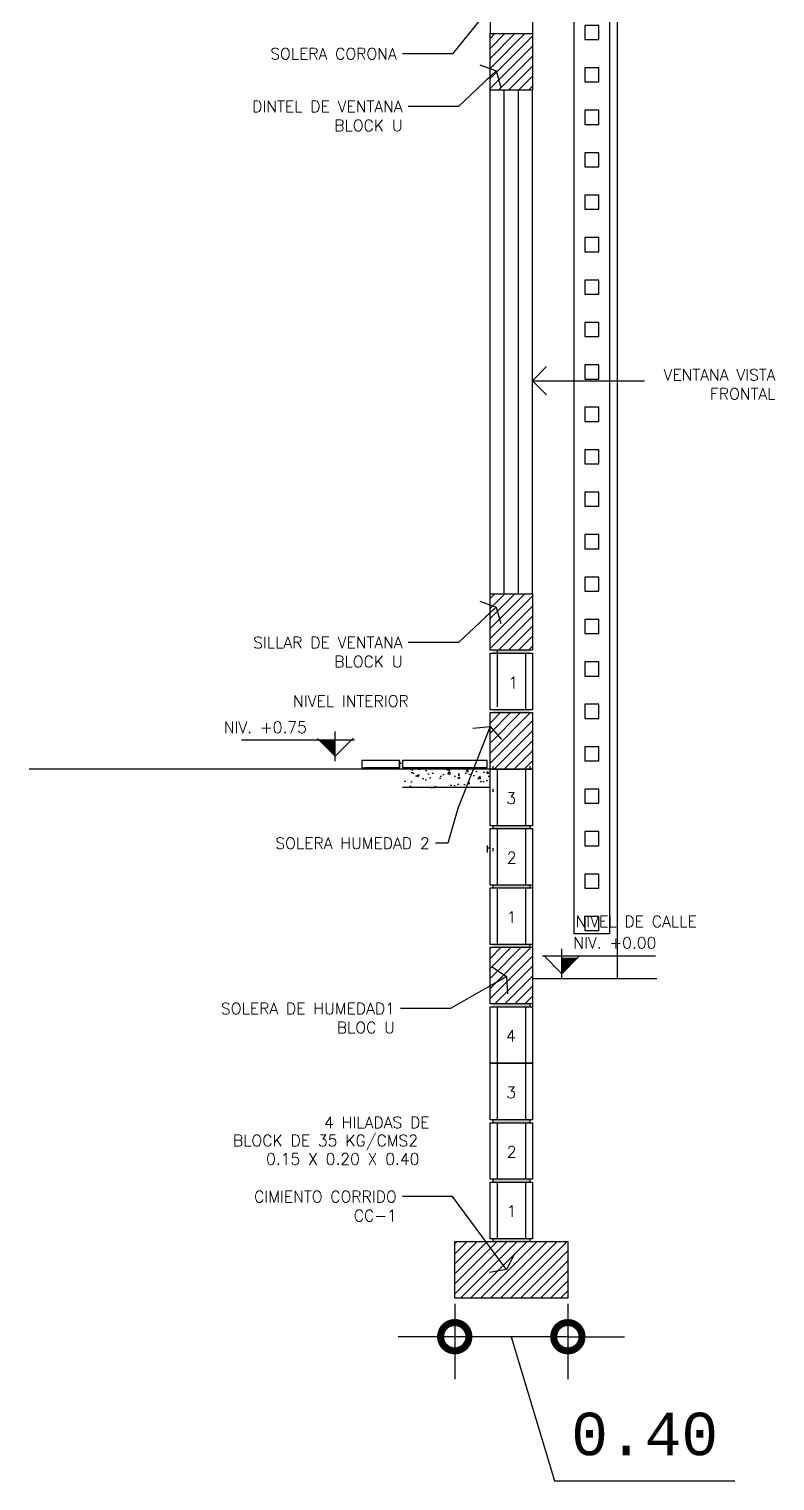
# Model space of a CAD drawing. Header units: inches. Extents: x -9 to 337, y -247 to 209.
# Drawn here: x 147.82 to 150.46, y -66.58 to -61.45 of the extents above; entities that cross this region are included whole.
import ezdxf

# ---------------------------------------------------------------- set-up
doc = ezdxf.new("R2010")
doc.units = ezdxf.units.IN
doc.header["$MEASUREMENT"] = 0
doc.header["$PDMODE"] = 34
for name, color, linetype in [('CM_CORTE', 2, 'Continuous'), ('CM_COTAS', 1, 'Continuous'), ('CM_HACTH', 8, 'Continuous'), ('CM_TEXTOS', 4, 'Continuous')]:
    doc.layers.add(name, color=color, linetype=linetype)
doc.styles.add('MONOTXT4', font='monotxt4.shx')
doc.styles.add('NT_20', font='romans.shx', dxfattribs={"height": 0.0403})
doc.dimstyles.new('DD_20 FLE', dxfattribs={"dimtxt": 0.0403, "dimasz": 0.044, "dimexe": 0.04, "dimexo": 0.04, "dimgap": 0.02, "dimtad": 1, "dimzin": 0, "dimdsep": 46, "dimtxsty": 'NT_20', "dimblk": 'FLECHA', "dimcen": 0.04, "dimdle": 0.04, "dimclrt": 4, "dimaunit": 1, "dimadec": 4, "dimazin": 0, "dimtfac": 1, "dimtofl": 0, "dimtmove": 2, "dimatfit": 3, "dimldrblk": 'FLECHA', "dimfxl": 1, "dimtolj": 1, "dimtzin": 0, "dimarcsym": 0})
doc.dimstyles.new('E100', dxfattribs={"dimtxt": 0.15, "dimasz": 0.2, "dimexe": 0.15, "dimexo": 0.02, "dimgap": 0.09, "dimtad": 1, "dimzin": 0, "dimdsep": 46, "dimtxsty": 'MONOTXT4', "dimblk": 'DOTSMALL', "dimcen": 0.01, "dimdle": 0.15, "dimclrd": 1, "dimclre": 1, "dimclrt": 2, "dimadec": 0, "dimazin": 0, "dimtfac": 1, "dimtofl": 0, "dimtmove": 1, "dimatfit": 1, "dimldrblk": 'OPEN90', "dimfxl": 1, "dimtolj": 1, "dimtzin": 0, "dimarcsym": 0})
pattern_1 = [(45, (-251.943484, -155.042663), (-0.0176776695, 0.0176776695), [])]
pattern_2 = [(45, (37.337525, 21.914117), (-0.0176776695, 0.0176776695), [])]

# ---------------------------------------------------------------- blocks, each defined once
blk = doc.blocks.new('FLECHA')
at = {"color": 9, "linetype": 'ByBlock'}
for p, q in [((-0.62, 1.24), (0, 0)), ((0, 0), (-0.62, -1.24))]:
    blk.add_line(p, q, dxfattribs=at)
blk.add_line((0, 0), (-1.16, 0))
blk = doc.blocks.new('_DotSmall')
at = {"color": 0, "linetype": 'ByBlock', "const_width": 0.5}
blk.add_lwpolyline([(-0.0625, 0, 1), (0.0625, 0, 1)], format="xyb", close=True, dxfattribs=at)
blk = doc.blocks.new('*D360')
at = {"color": 1, "lineweight": -2, "transparency": 16777216}
for p, q in [((149.33, -65.9562), (149.33, -66.2227)), ((149.73, -65.9562), (149.73, -66.2227)), ((149.33, -66.0727), (149.13, -66.0727)), ((149.73, -66.0727), (149.33, -66.0727)), ((149.53, -66.0727), (149.683, -66.5827)), ((149.73, -66.0727), (149.93, -66.0727)), ((149.683, -66.5827), (150.3202, -66.5827))]:
    blk.add_line(p, q, dxfattribs=at)
at = {"layer": 'DEFPOINTS', "color": 0, "transparency": 16777216}
for p in [(149.33, -65.9362), (149.73, -65.9362), (149.33, -66.0727)]:
    blk.add_point(p, dxfattribs=at)
at = {"color": 1, "lineweight": -2, "transparency": 16777216, "xscale": 0.2, "yscale": 0.2, "zscale": 0.2}
blk.add_blockref('_DotSmall', (149.33, -66.0727), dxfattribs=at)
at = {"color": 1, "lineweight": -2, "transparency": 16777216, "xscale": 0.2, "yscale": 0.2, "zscale": 0.2, "rotation": 180}
blk.add_blockref('_DotSmall', (149.73, -66.0727), dxfattribs=at)
at = {"color": 2, "transparency": 16777216, "insert": (150.0016, -66.4177), "char_height": 0.15, "attachment_point": 5, "style": 'MONOTXT4'}
blk.add_mtext('\\A1;0.40', dxfattribs=at)
blk = doc.blocks.new('_Open90')
at = {"color": 0, "linetype": 'ByBlock', "lineweight": -2}
for p, q in [((-0.5, 0.5), (0, 0)), ((0, 0), (-1, 0)), ((0, 0), (-0.5, -0.5))]:
    blk.add_line(p, q, dxfattribs=at)

msp = doc.modelspace()

# ---------------------------------------------------------------- hatches: boundary and pattern name
at = {"layer": 'CM_COTAS', "linetype": 'Continuous'}
for points in [[(149.595, -63.6462), (149.595, -63.6562), (149.465, -63.6562), (149.465, -63.6462)], [(149.595, -63.8562), (149.595, -63.8662), (149.465, -63.8662), (149.465, -63.8562)], [(149.595, -64.2662), (149.595, -64.2762), (149.465, -64.2762), (149.465, -64.2662)], [(149.595, -64.4762), (149.595, -64.4862), (149.465, -64.4862), (149.465, -64.4762)], [(149.595, -64.6862), (149.595, -64.6962), (149.465, -64.6962), (149.465, -64.6862)], [(149.595, -64.8962), (149.595, -64.9062), (149.465, -64.9062), (149.465, -64.8962)], [(149.595, -65.3062), (149.595, -65.3162), (149.465, -65.3162), (149.465, -65.3062)], [(149.595, -65.5162), (149.595, -65.5262), (149.465, -65.5262), (149.465, -65.5162)], [(149.595, -65.7262), (149.595, -65.7362), (149.465, -65.7362), (149.465, -65.7262)]]:
    msp.add_hatch(color=8, dxfattribs=at).paths.add_polyline_path(points)
at = {"layer": 'CM_HACTH', "linetype": 'Continuous'}
h = msp.add_hatch(dxfattribs=at)
h.set_pattern_fill('ANSI31', color=256, scale=0.2, style=0)
h.set_pattern_definition(pattern_2)
h.paths.add_polyline_path([(149.605, -61.4662), (149.455, -61.4662), (149.455, -61.6662), (149.605, -61.6662)])
h = msp.add_hatch(dxfattribs=at)
h.set_pattern_fill('ANSI31', color=256, scale=0.2, style=0)
h.set_pattern_definition(pattern_2)
h.paths.add_polyline_path([(149.605, -63.6462), (149.605, -63.4462), (149.455, -63.4462), (149.455, -63.6462)])
h = msp.add_hatch(dxfattribs=at)
h.set_pattern_fill('ANSI31', color=256, scale=0.2, style=0)
h.set_pattern_definition([(45, (-251.943484, -158.912663), (-0.0176776695, 0.0176776695), [])])
h.paths.add_polyline_path([(149.455, -63.8662), (149.605, -63.8662), (149.605, -64.0662), (149.455, -64.0662)])
h = msp.add_hatch(dxfattribs=at)
h.set_pattern_fill('ANSI31', color=256, scale=0.2, style=0)
h.set_pattern_definition(pattern_1)
h.paths.add_polyline_path([(149.455, -64.6962), (149.455, -64.8962), (149.605, -64.8962), (149.605, -64.6962)])
h = msp.add_hatch(dxfattribs=at)
h.set_pattern_fill('ANSI31', color=256, scale=0.2, style=0)
h.set_pattern_definition(pattern_1)
h.paths.add_polyline_path([(149.33, -65.7362), (149.33, -65.9362), (149.73, -65.9362), (149.73, -65.7362)])
at = {"layer": 'CM_TEXTOS', "linetype": 'Continuous'}
for points in [[(148.851, -63.9644), (148.9072, -63.9644), (148.9072, -64.0206)], [(149.7086, -64.7894), (149.7086, -64.7331), (149.7649, -64.7331)]]:
    msp.add_hatch(color=1, dxfattribs=at).paths.add_polyline_path(points)
h = msp.add_hatch(dxfattribs=at)
h.set_pattern_fill('AR-CONC', color=8, scale=0.01, style=0)
h.set_pattern_definition([(50, (-251.943484, -154.402663), (0.071726018, -0.0062752135), [0.0075, -0.0825]), (355, (-251.943484, -154.40266), (-0.013875133, 0.075219213), [0.006, -0.066]), (100.4514, (-251.93751, -154.403186), (0.057850938, 0.068943954), [0.006374019, -0.070114211]), (46.1842, (-251.94348, -154.38266), (0.106724105, -0.016551901), [0.01125, -0.12375]), (96.6356, (-251.93459, -154.38404), (0.09346627, 0.097411787), [0.00956103, -0.1051713]), (351.1842, (-251.94348, -154.38266), (0.093466195, 0.09741186), [0.009, -0.099]), (21, (-251.933484, -154.387663), (0.059690705, -0.040261889), [0.0075, -0.0825]), (326, (-251.933484, -154.38766), (0.024331533, 0.072515005), [0.006, -0.066]), (71.4514, (-251.92851, -154.39102), (0.084022263, 0.03225305), [0.006374019, -0.070114211]), (37.5, (-251.943484, -154.402663), (0.0012159855, 0.0332893854), [0, -0.0652, 0, -0.067, 0, -0.06625]), (7.5, (-251.943484, -154.402663), (0.0263069537, 0.0394411712), [0, -0.0382, 0, -0.0637, 0, -0.02525]), (327.5, (-251.965784, -154.402663), (0.0533822436, -0.0022554872), [0, -0.025, 0, -0.078, 0, -0.1035]), (317.5, (-251.975784, -154.402663), (0.058318617, 0.010010498), [0, -0.0325, 0, -0.0518, 0, -0.0735])])
h.paths.add_polyline_path([(149.145, -64.0662), (149.455, -64.0662), (149.455, -64.0462), (149.465, -64.0462), (149.465, -64.0562), (149.455, -64.0562), (149.455, -64.1312), (149.145, -64.1312)])

# ---------------------------------------------------------------- linework, layer by layer
at = {"color": 1}
for p, q in [((149.905, -64.8066), (149.905, -56.8862)), ((149.455, -63.4462), (149.455, -61.6662)), ((149.605, -63.4462), (149.605, -61.6662))]:
    msp.add_line(p, q, dxfattribs=at)
for p, q in [((149.455, -61.3662), (149.455, -61.4662)), ((149.605, -61.3662), (149.605, -61.4662)), ((149.605, -64.3562), (149.605, -65.1062))]:
    msp.add_line(p, q)
at = {"color": 2}
for p, q in [((149.505, -63.4462), (149.505, -61.6662)), ((149.555, -63.4462), (149.555, -61.6662))]:
    msp.add_line(p, q, dxfattribs=at)
at = {"color": 5}
msp.add_line((149.455, -64.0662), (147.8247, -64.0662), dxfattribs=at)
at = {"color": 2}
msp.add_lwpolyline([(149.7522, -57.0703), (149.8766, -57.0703), (149.8766, -64.649), (149.7522, -64.649)], close=True, dxfattribs=at)
at = {"color": 4}
for points in [[(149.7898, -61.4871), (149.8398, -61.4871), (149.8398, -61.4371), (149.7898, -61.4371)], [(149.7898, -61.6371), (149.8398, -61.6371), (149.8398, -61.5871), (149.7898, -61.5871)], [(149.7898, -61.7871), (149.8398, -61.7871), (149.8398, -61.7371), (149.7898, -61.7371)], [(149.7898, -61.9371), (149.8398, -61.9371), (149.8398, -61.8871), (149.7898, -61.8871)], [(149.7898, -62.0871), (149.8398, -62.0871), (149.8398, -62.0371), (149.7898, -62.0371)], [(149.7898, -62.2371), (149.8398, -62.2371), (149.8398, -62.1871), (149.7898, -62.1871)], [(149.7898, -62.3871), (149.8398, -62.3871), (149.8398, -62.3371), (149.7898, -62.3371)], [(149.7898, -62.5371), (149.8398, -62.5371), (149.8398, -62.4871), (149.7898, -62.4871)], [(149.7898, -62.6871), (149.8398, -62.6871), (149.8398, -62.6371), (149.7898, -62.6371)], [(149.7898, -62.8371), (149.8398, -62.8371), (149.8398, -62.7871), (149.7898, -62.7871)], [(149.7898, -62.9871), (149.8398, -62.9871), (149.8398, -62.9371), (149.7898, -62.9371)], [(149.7898, -63.1371), (149.8398, -63.1371), (149.8398, -63.0871), (149.7898, -63.0871)], [(149.7898, -63.2871), (149.8398, -63.2871), (149.8398, -63.2371), (149.7898, -63.2371)], [(149.7898, -63.4371), (149.8398, -63.4371), (149.8398, -63.3871), (149.7898, -63.3871)], [(149.7898, -63.5871), (149.8398, -63.5871), (149.8398, -63.5371), (149.7898, -63.5371)], [(149.7898, -63.7371), (149.8398, -63.7371), (149.8398, -63.6871), (149.7898, -63.6871)], [(149.7898, -63.8871), (149.8398, -63.8871), (149.8398, -63.8371), (149.7898, -63.8371)], [(149.7898, -64.0371), (149.8398, -64.0371), (149.8398, -63.9871), (149.7898, -63.9871)], [(149.7898, -64.1871), (149.8398, -64.1871), (149.8398, -64.1371), (149.7898, -64.1371)], [(149.7898, -64.3371), (149.8398, -64.3371), (149.8398, -64.2871), (149.7898, -64.2871)], [(149.7898, -64.4871), (149.8398, -64.4871), (149.8398, -64.4371), (149.7898, -64.4371)], [(149.7898, -64.6371), (149.8398, -64.6371), (149.8398, -64.5871), (149.7898, -64.5871)]]:
    msp.add_lwpolyline(points, close=True, dxfattribs=at)
at = {"color": 1}
for points in [[(149.135, -64.0362), (149.002, -64.0362), (149.002, -64.0612), (149.135, -64.0612)], [(149.445, -64.0362), (149.145, -64.0362), (149.145, -64.0612), (149.445, -64.0612)]]:
    msp.add_lwpolyline(points, close=True, dxfattribs=at)
at = {"layer": 'CM_CORTE', "color": 3, "linetype": 'Continuous'}
for points in [[(149.605, -61.4662), (149.605, -61.6662), (149.455, -61.6662), (149.455, -61.4662)], [(149.605, -63.4462), (149.605, -63.6462), (149.455, -63.6462), (149.455, -63.4462)], [(149.605, -63.6562), (149.605, -63.8562), (149.455, -63.8562), (149.455, -63.6562)], [(149.605, -64.0662), (149.605, -64.2662), (149.455, -64.2662), (149.455, -64.0662)], [(149.605, -64.2762), (149.605, -64.4762), (149.455, -64.4762), (149.455, -64.2762)], [(149.605, -64.4862), (149.605, -64.6862), (149.455, -64.6862), (149.455, -64.4862)], [(149.605, -64.9062), (149.605, -65.1062), (149.455, -65.1062), (149.455, -64.9062)], [(149.605, -65.1062), (149.605, -65.3062), (149.455, -65.3062), (149.455, -65.1062)], [(149.605, -65.3162), (149.605, -65.5162), (149.455, -65.5162), (149.455, -65.3162)], [(149.605, -65.5262), (149.605, -65.7262), (149.455, -65.7262), (149.455, -65.5262)]]:
    msp.add_lwpolyline(points, close=True, dxfattribs=at)
at = {"layer": 'CM_CORTE', "color": 4, "linetype": 'Continuous'}
msp.add_lwpolyline([(149.5677, -63.8662), (149.605, -63.8662), (149.605, -64.0662), (149.455, -64.0662), (149.455, -63.8662), (149.5677, -63.8662)], dxfattribs=at)
msp.add_lwpolyline([(149.605, -64.6962), (149.605, -64.8962), (149.455, -64.8962), (149.455, -64.6962)], close=True, dxfattribs=at)
at = {"layer": 'CM_CORTE', "linetype": 'Continuous'}
msp.add_lwpolyline([(149.73, -65.7362), (149.73, -65.9362), (149.33, -65.9362), (149.33, -65.7362)], close=True, dxfattribs=at)
at = {"layer": 'CM_COTAS', "color": 8, "linetype": 'Continuous'}
for p, q in [((149.48, -63.6462), (149.48, -63.8462)), ((149.58, -63.6562), (149.58, -63.8562)), ((149.465, -64.0562), (149.465, -64.0662)), ((149.595, -64.0562), (149.595, -64.0662)), ((149.48, -64.0662), (149.48, -64.2662)), ((149.58, -64.0662), (149.58, -64.2662)), ((149.465, -64.1362), (149.465, -64.1462)), ((149.465, -64.2662), (149.465, -64.2762)), ((149.48, -64.2762), (149.48, -64.4762)), ((149.58, -64.2762), (149.58, -64.4762)), ((149.595, -64.2662), (149.595, -64.2762)), ((149.465, -64.3462), (149.465, -64.3562)), ((149.465, -64.4762), (149.465, -64.4862)), ((149.48, -64.4862), (149.48, -64.6862)), ((149.58, -64.4862), (149.58, -64.6862)), ((149.595, -64.4762), (149.595, -64.4862)), ((149.595, -64.6862), (149.595, -64.6962)), ((149.48, -64.9062), (149.48, -65.1062)), ((149.58, -64.9062), (149.58, -65.1062)), ((149.595, -64.8962), (149.595, -64.9062)), ((149.48, -65.1062), (149.48, -65.3062)), ((149.58, -65.1062), (149.58, -65.3062)), ((149.465, -65.3062), (149.465, -65.3162)), ((149.48, -65.3162), (149.48, -65.5162)), ((149.58, -65.3162), (149.58, -65.5162)), ((149.595, -65.3062), (149.595, -65.3162)), ((149.465, -65.5162), (149.465, -65.5262)), ((149.48, -65.5262), (149.48, -65.7262)), ((149.58, -65.5262), (149.58, -65.7262)), ((149.595, -65.5162), (149.595, -65.5262)), ((149.465, -65.7262), (149.465, -65.7362)), ((149.595, -65.7262), (149.595, -65.7362))]:
    msp.add_line(p, q, dxfattribs=at)
at = {"layer": 'CM_COTAS', "linetype": 'Continuous'}
for p, q in [((149.135, -64.0362), (149.0119, -64.0362)), ((149.135, -64.0362), (149.135, -64.0612)), ((149.145, -64.0462), (149.135, -64.0462)), ((149.445, -64.0362), (149.145, -64.0362)), ((149.145, -64.0362), (149.145, -64.0612)), ((149.135, -64.0612), (149.0119, -64.0612)), ((149.445, -64.0612), (149.145, -64.0612)), ((149.455, -64.1312), (149.145, -64.1312)), ((149.445, -64.3362), (149.445, -64.3612)), ((149.455, -64.3462), (149.445, -64.3462)), ((149.605, -64.8066), (150.0445, -64.8066))]:
    msp.add_line(p, q, dxfattribs=at)
at = {"layer": 'CM_TEXTOS', "color": 1, "linetype": 'Continuous'}
for p, q in [((148.9072, -64.0379), (148.9072, -63.9329)), ((148.9758, -63.9644), (148.5758, -63.9644)), ((148.8444, -63.9578), (148.9072, -64.0206)), ((148.9712, -63.9566), (148.9072, -64.0206)), ((149.7086, -64.8066), (149.7086, -64.7017)), ((149.6401, -64.7263), (150.0401, -64.7263)), ((149.6447, -64.7254), (149.7086, -64.7894)), ((149.7715, -64.7265), (149.7086, -64.7894))]:
    msp.add_line(p, q, dxfattribs=at)

# ---------------------------------------------------------------- texts
at = {"layer": 'CM_COTAS', "color": 4, "linetype": 'Continuous', "style": 'NT_20'}
for s, p in [('1', (149.5196, -63.7808)), ('3', (149.5119, -64.1895)), ('2', (149.5138, -64.3995)), ('1', (149.5138, -64.6095)), ('4', (149.5119, -65.0295)), ('3', (149.5119, -65.2295)), ('2', (149.5138, -65.4395)), ('1', (149.5138, -65.6495))]:
    msp.add_text(s, height=0.0403, dxfattribs=at).set_placement(p)
at = {"layer": 'CM_COTAS', "color": 4, "linetype": 'Continuous', "char_height": 0.0403, "attachment_point": 3, "style": 'NT_20'}
for s, insert in [('SOLERA CORONA', (149.1249, -61.5172)), ('DINTEL DE VENTANA\\PBLOCK U', (149.1457, -61.7034)), ('SILLAR DE VENTANA\\PBLOCK U', (149.1457, -63.5988)), ('NIVEL INTERIOR ', (149.1674, -63.8055)), ('SOLERA HUMEDAD 2', (149.2415, -64.3079)), ('NIVEL DE CALLE', (150.1856, -64.5847)), ('CIMIENTO CORRIDO\\PCC-1 \\P ', (149.1249, -65.5575))]:
    msp.add_mtext(s, dxfattribs=dict(at, insert=insert))
for s, insert, width in [('VENTANA VISTA FRONTAL', (150.464, -62.6522), 0.597746), ('SOLERA DE HUMEDAD1\\PBLOC U', (149.1184, -64.8926), 0.685127)]:
    msp.add_mtext(s, dxfattribs=dict(at, insert=insert, width=width))
at = {"layer": 'CM_TEXTOS', "color": 4, "linetype": 'Continuous', "style": 'NT_20'}
for s, p in [('NIV. +0.75', (148.5136, -63.9386)), ('NIV. +0.00', (149.7492, -64.7005))]:
    msp.add_text(s, height=0.0403, dxfattribs=at).set_placement(p)
at = {"layer": 'CM_TEXTOS', "linetype": 'Continuous', "style": 'NT_20'}
for s, p in [('4 HILADAS DE', (148.8681, -65.3355)), ('BLOCK DE 35 KG/CMS2', (148.5457, -65.3995)), ('0.15 X 0.20 X 0.40', (148.6628, -65.4647))]:
    msp.add_text(s, height=0.0403, dxfattribs=at).set_placement(p)

# ---------------------------------------------------------------- dimensions: what is measured, and where the dimension line sits
dim = msp.add_linear_dim(base=(149.33, -66.0727), p1=(149.73, -65.9362), p2=(149.33, -65.9362), dimstyle='E100')
dim.commit()
dim.dimension.update_dxf_attribs({"geometry": '*D360', "text_midpoint": (149.773, -66.4177)})

# ---------------------------------------------------------------- leaders
msp.add_leader([(149.605, -62.6934), (150.0012, -62.6934)], dimstyle='E100', override={"dimasz": 0.1, "dimgap": 0.09, "dimtad": 0})
at = {"layer": 'CM_COTAS', "linetype": 'Continuous', "annotation_type": 0, "has_hookline": 1, "hookline_direction": 1}
for points, text_width in [([(149.5132, -61.3008), (149.3219, -61.5377), (149.1449, -61.5374)], 0.499), ([(149.4759, -61.5979), (149.3427, -61.7235), (149.1657, -61.7235)], 0.6007), ([(149.4759, -63.4933), (149.3427, -63.6189), (149.1657, -63.6189)], 0.5987), ([(149.455, -63.9158), (149.3412, -64.2053), (149.3055, -64.3281), (149.2615, -64.3281)], 0.6141), ([(149.5132, -64.7994), (149.3154, -64.9128), (149.1384, -64.9128)], 0.6793), ([(149.5132, -65.8348), (149.3219, -65.5776), (149.1449, -65.5776)], 0.5584)]:
    msp.add_leader(points, dimstyle='DD_20 FLE', override={"dimgap": 0.02, "dimtad": 0}, dxfattribs=dict(at, text_width=text_width))

doc.saveas('drawing.dxf')
